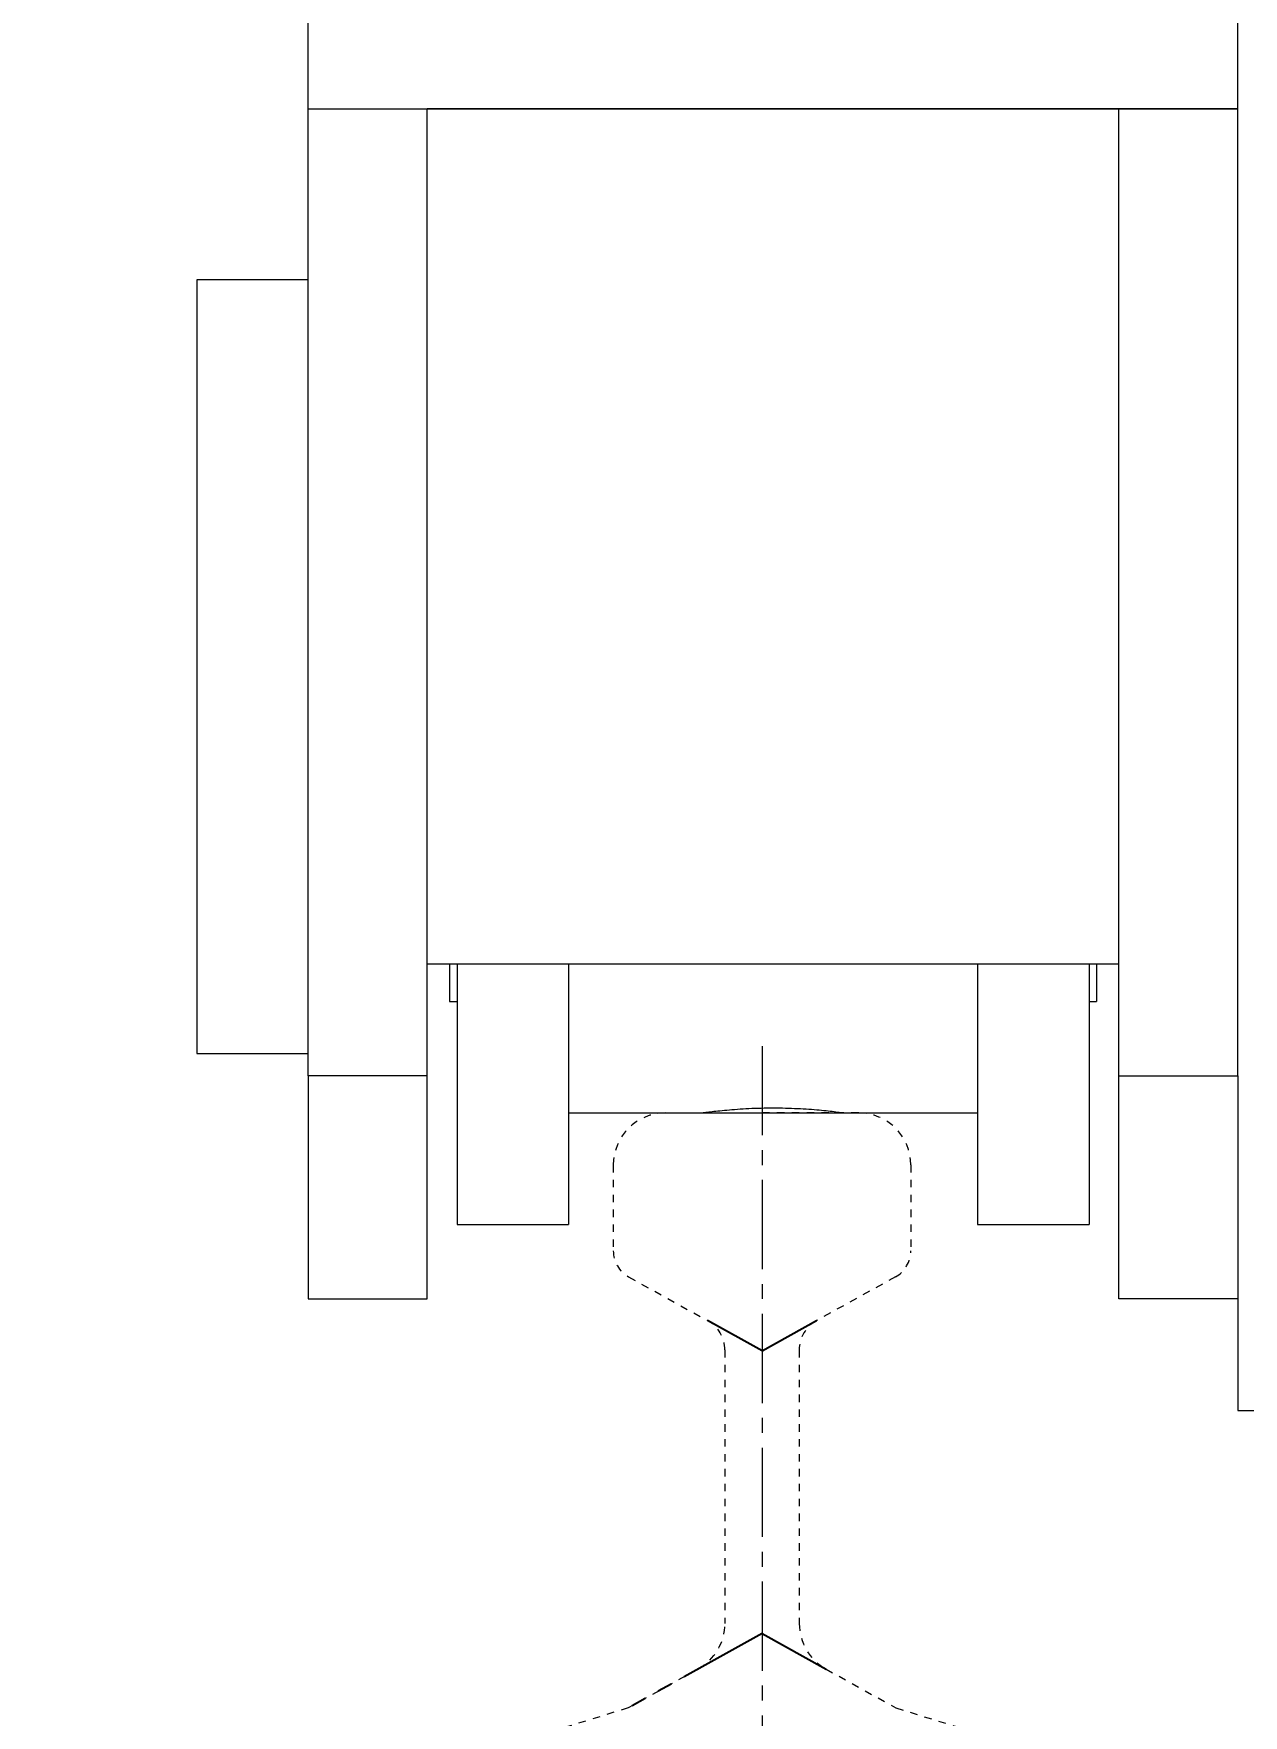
# Model space of a CAD drawing. Header units: millimetres. Extents: x -17820 to 17820, y -12600 to 12600.
# Drawn here: x 8821.6 to 8984.3, y 5671.9 to 5898 of the extents above; entities that cross this region are included whole.
import ezdxf

# ---------------------------------------------------------------- set-up
doc = ezdxf.new("R2010")
doc.units = ezdxf.units.MM
for name, pattern in [('双点画线', [22, 12, -2, 2, -2, 2, -2]), ('点画线', [18, 12, -2, 2, -2]), ('虚线', [2, 1, -1])]:
    doc.linetypes.add(name, pattern=pattern)
doc.layers.get('0').update_dxf_attribs({"lineweight": 35})
for name, color, linetype, lineweight in [('中心线层', 1, '点画线', 18), ('剖面线层', 4, 'Continuous', 18), ('尺寸线层', 3, 'Continuous', 18), ('虚线层', 6, '虚线', 18)]:
    doc.layers.add(name, color=color, linetype=linetype, lineweight=lineweight)
doc.styles.add('机械', font='isocp', dxfattribs={"width": 0.667, "bigfont": 'gbcbig.shx'})
doc.dimstyles.new('标准', dxfattribs={"dimscale": 60, "dimtxt": 4, "dimasz": 3, "dimexe": 1, "dimexo": 0, "dimgap": 0.76128, "dimtad": 1, "dimdec": 1, "dimdsep": 46, "dimtxsty": '机械', "dimblk": '_CAXARROW', "dimcen": 0, "dimdle": 4, "dimclrt": 2, "dimaunit": 1, "dimazin": 2, "dimtfac": 0.707107, "dimtdec": 3, "dimtmove": 0, "dimatfit": 3, "dimfxl": 0, "dimfrac": 2, "dimtolj": 1, "dimlwd": 18, "dimarcsym": 0})

# ---------------------------------------------------------------- blocks, each defined once
blk = doc.blocks.new('*X186')
at = {"layer": '尺寸线层', "linetype": 'Continuous', "lineweight": 18}
for points in [[(11014.34, 9122.92), (10991.84, 8942.92), (11036.84, 8942.92)], [(11014.34, 4347.92), (10991.84, 4527.92), (11036.84, 4527.92)]]:
    blk.add_hatch(color=0, dxfattribs=at).paths.add_polyline_path(points, flags=0)
at = {"layer": '尺寸线层', "color": 0, "linetype": 'Continuous'}
for p, q in [((6587.04, 9122.92), (11074.34, 9122.92)), ((8682.04, 4347.92), (11074.34, 4347.92))]:
    blk.add_line(p, q, dxfattribs=at)
at = {"layer": '尺寸线层', "color": 0, "linetype": 'Continuous', "lineweight": 18}
blk.add_line((11014.34, 4347.92), (11014.34, 9122.92), dxfattribs=at)
at = {"layer": '尺寸线层', "color": 2, "insert": (10848.66, 6735.42), "char_height": 240, "width": 919.3166, "attachment_point": 5, "rotation": 90, "line_spacing_factor": 0.939812, "style": '机械'}
blk.add_mtext('\\T1.1;4775', dxfattribs=at)
blk = doc.blocks.new('_CAXARROW')
blk.add_hatch(color=2).paths.add_polyline_path([(0, 0), (-1, 0.125), (-1, -0.125)], flags=0)
blk = doc.blocks.new('*X192')
at = {"layer": '尺寸线层', "linetype": 'Continuous', "lineweight": 18}
for points in [[(9897.94, 6527.92), (9875.44, 6347.92), (9920.44, 6347.92)], [(9897.94, 4347.92), (9875.44, 4527.92), (9920.44, 4527.92)]]:
    blk.add_hatch(color=0, dxfattribs=at).paths.add_polyline_path(points, flags=0)
at = {"layer": '尺寸线层', "color": 0, "linetype": 'Continuous'}
for p, q in [((8256.22, 6527.92), (9957.94, 6527.92)), ((8157.04, 4347.92), (9957.94, 4347.92))]:
    blk.add_line(p, q, dxfattribs=at)
at = {"layer": '尺寸线层', "color": 0, "linetype": 'Continuous', "lineweight": 18}
blk.add_line((9897.94, 4347.92), (9897.94, 6527.92), dxfattribs=at)
at = {"layer": '尺寸线层', "color": 2, "insert": (9732.27, 5437.92), "char_height": 240, "width": 873.5794, "attachment_point": 5, "rotation": 90, "line_spacing_factor": 0.939812, "style": '机械'}
blk.add_mtext('\\T1.1;2180', dxfattribs=at)
blk = doc.blocks.new('*X203')
at = {"layer": '尺寸线层', "linetype": 'Continuous', "lineweight": 18}
for points in [[(6075.54, 9740.27), (6255.54, 9717.77), (6255.54, 9762.77)], [(9180.54, 9740.27), (9000.54, 9717.77), (9000.54, 9762.77)]]:
    blk.add_hatch(color=0, dxfattribs=at).paths.add_polyline_path(points, flags=0)
at = {"layer": '尺寸线层', "color": 0, "linetype": 'Continuous'}
for p, q in [((6075.54, 5567.92), (6075.54, 9800.27)), ((9180.54, 6254.42), (9180.54, 9800.27))]:
    blk.add_line(p, q, dxfattribs=at)
at = {"layer": '尺寸线层', "color": 0, "linetype": 'Continuous', "lineweight": 18}
blk.add_line((9180.54, 9740.27), (6075.54, 9740.27), dxfattribs=at)
at = {"layer": '尺寸线层', "color": 2, "insert": (7628.04, 9905.95), "char_height": 240, "width": 827.8423, "attachment_point": 5, "line_spacing_factor": 0.939812, "style": '机械'}
blk.add_mtext('\\T1.1;3105', dxfattribs=at)
blk = doc.blocks.new('BLOCK19_1')
at = {"color": 7, "linetype": 'Continuous', "lineweight": 15}
for p, q in [((-1299.73, -804.11), (-1299.73, -779.11)), ((-1174.73, -804.11), (-1174.73, -779.11)), ((-1299.73, -804.11), (-1174.73, -804.11)), ((-1299.73, -934.11), (-1299.73, -804.11)), ((-1299.73, -804.11), (-1283.73, -804.11)), ((-1283.73, -934.11), (-1283.73, -804.11)), ((-1190.73, -804.11), (-1283.73, -804.11)), ((-1283.73, -919.11), (-1283.73, -804.11)), ((-1174.73, -804.11), (-1190.73, -804.11)), ((-1190.73, -934.11), (-1190.73, -804.11)), ((-1190.73, -919.11), (-1190.73, -804.11)), ((-1174.73, -934.11), (-1174.73, -804.11)), ((-1299.73, -827.11), (-1314.73, -827.11)), ((-1314.73, -827.11), (-1314.73, -879.11)), ((-1314.73, -879.11), (-1314.73, -931.11)), ((-1190.73, -919.11), (-1283.73, -919.11)), ((-1280.73, -919.11), (-1280.73, -924.11)), ((-1279.73, -919.11), (-1279.73, -954.11)), ((-1264.73, -919.11), (-1264.73, -954.11)), ((-1209.73, -919.11), (-1209.73, -954.11)), ((-1194.73, -919.11), (-1194.73, -954.11)), ((-1193.73, -919.11), (-1193.73, -924.11)), ((-1280.73, -924.11), (-1279.73, -924.11)), ((-1194.73, -924.11), (-1193.73, -924.11)), ((-1314.73, -931.11), (-1299.73, -931.11)), ((-1283.73, -934.11), (-1299.73, -934.11)), ((-1299.73, -934.11), (-1299.73, -964.11)), ((-1283.73, -964.11), (-1283.73, -934.11)), ((-1190.73, -934.11), (-1174.73, -934.11)), ((-1190.73, -964.11), (-1190.73, -934.11)), ((-1174.73, -934.11), (-1174.73, -964.11)), ((-1264.73, -939.11), (-1247.16, -939.11)), ((-1247.16, -939.11), (-1227.34, -939.11)), ((-1227.34, -939.11), (-1209.73, -939.11)), ((-1279.73, -954.11), (-1264.73, -954.11)), ((-1209.73, -954.11), (-1194.73, -954.11)), ((-1299.73, -964.11), (-1283.73, -964.11)), ((-1174.73, -964.11), (-1190.73, -964.11)), ((-1174.73, -964.11), (-1174.73, -979.11)), ((-1174.73, -979.11), (-1166.73, -979.11))]:
    blk.add_line(p, q, dxfattribs=at)
for points, knots in [([(-1247.16, -939.11), (-1247.17, -939.11), (-1247.24, -939.14), (-1246.36, -939.03), (-1244.52, -938.81), (-1241.73, -938.56), (-1239.15, -938.44), (-1237.63, -938.43), (-1237.23, -938.42)], [0, 0, 0, 0, 168.874307, 4191.808722, 8233.631103, 12324.376519, 16419.0654, 17859.038811, 17859.038811, 17859.038811, 17859.038811]), ([(-1237.23, -938.42), (-1236.12, -938.44), (-1233.89, -938.48), (-1230.9, -938.71), (-1228.65, -938.96), (-1227.5, -939.11), (-1227.38, -939.1), (-1227.34, -939.1)], [0, 0, 0, 0, 3438.584471, 6876.115671, 10343.755818, 13831.68501, 15180.484312, 15180.484312, 15180.484312, 15180.484312])]:
    blk.add_open_spline(points, degree=3, knots=knots, dxfattribs=at)
blk = doc.blocks.new('BLOCK16_1')
for p, q in [((-438.58, 88.14), (-425.58, 88.14)), ((-412.58, 88.14), (-425.58, 88.14)), ((-445.58, 81.14), (-445.58, 69.59)), ((-405.58, 81.14), (-405.58, 69.59)), ((-443.52, 66.09), (-432.9, 60.21)), ((-407.64, 66.09), (-418.27, 60.21)), ((-430.58, 56.27), (-430.58, 19.48)), ((-420.58, 56.27), (-420.58, 19.48)), ((-434.18, 13.36), (-443.58, 8.14)), ((-416.98, 13.36), (-407.58, 8.14)), ((-443.58, 8.14), (-462.77, 2.21)), ((-407.58, 8.14), (-388.4, 2.21))]:
    blk.add_line(p, q)
for centre, radius, start, end in [((-438.58, 81.14), 7, 90, 180), ((-412.58, 81.14), 7, 0, 90), ((-441.58, 69.59), 4, 180, 240.9994), ((-409.58, 69.59), 4, 299.0006, 360), ((-435.08, 56.27), 4.5, 0, 60.9994), ((-416.08, 56.27), 4.5, 119.0006, 180), ((-437.58, 19.48), 7, 299.0546, 360), ((-413.58, 19.48), 7, 180, 240.9454)]:
    blk.add_arc(centre, radius, start, end)
at = {"layer": '中心线层'}
blk.add_line((-425.58, 97.13), (-425.58, -9.01), dxfattribs=at)
at = {"layer": '剖面线层', "linetype": '双点画线', "lineweight": 25}
for p, q in [((-425.58, 56.15), (-432.9, 60.21)), ((-425.58, 56.15), (-418.27, 60.21)), ((-425.58, 18.14), (-443.58, 8.14)), ((-425.58, 18.14), (-416.98, 13.36))]:
    blk.add_line(p, q, dxfattribs=at)

msp = doc.modelspace()

# ---------------------------------------------------------------- block references
at = {"layer": '虚线层'}
for name, p in [('BLOCK19_1', (10158.28, 6692.03)), ('BLOCK16_1', (9345.15, 5664.78))]:
    msp.add_blockref(name, p, dxfattribs=at)

# ---------------------------------------------------------------- dimensions: what is measured, and where the dimension line sits
at = {"layer": '尺寸线层'}
dim = msp.add_linear_dim(base=(6075.54, 9740.27), p1=(9180.54, 6254.42), p2=(6075.54, 5567.92), dimstyle='标准', override={"dimsah": 1, "dimtfill": 1, "dimtzin": 8}, dxfattribs=at)
dim.commit()
dim.dimension.update_dxf_attribs({"geometry": '*X203', "text_midpoint": (7628.04, 9740.27)})
for base, p1, p2, override, picture, middle in [((11014.34, 9122.92), (8682.04, 4347.92), (6587.04, 9122.92), {"dimsah": 1, "dimtfac": 1, "dimtfill": 1, "dimtzin": 8}, '*X186', (11014.34, 6735.42)), ((9897.94, 6527.92), (8157.04, 4347.92), (8256.22, 6527.92), {"dimsah": 1, "dimtfill": 1, "dimtzin": 8}, '*X192', (9897.94, 5437.92))]:
    dim = msp.add_linear_dim(base=base, p1=p1, p2=p2, angle=90, dimstyle='标准', override=override, dxfattribs=at)
    dim.commit()
    dim.dimension.update_dxf_attribs({"geometry": picture, "text_midpoint": middle})

doc.saveas('drawing.dxf')
